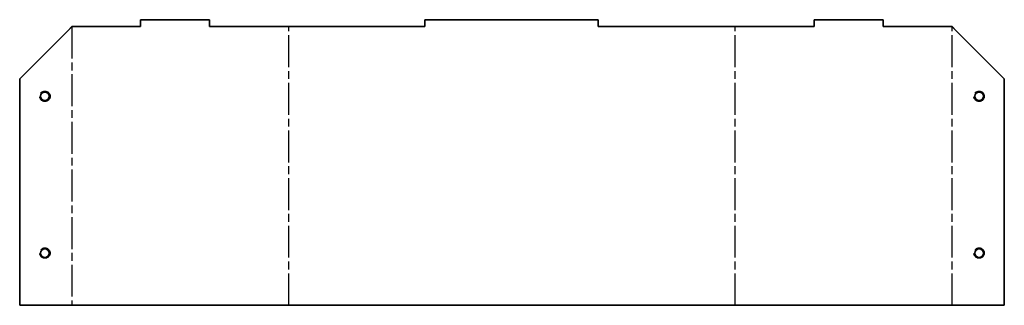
# Model space of a CAD drawing. Header units: millimetres. Extents: x 0 to 283, y 0 to 82.
import ezdxf

# ---------------------------------------------------------------- set-up
doc = ezdxf.new("R2010")
doc.units = ezdxf.units.MM
doc.linetypes.add('Chain', pattern=[13.68, 9.12, -1.14, 2.28, -1.14])
doc.linetypes.add('Dashed', pattern=[5.7, 4.56, -1.14])
for name, color, linetype, lineweight in [('Bend Centerline (ANSI)', 7, 'Chain', 25), ('Hidden Narrow (ANSI)', 7, 'Dashed', 25), ('Visible (ANSI)', 7, 'Continuous', 35)]:
    doc.layers.add(name, color=color, linetype=linetype, lineweight=lineweight)

# ---------------------------------------------------------------- blocks, each defined once
blk = doc.blocks.new('CDR-IN-V029-CFCT001_Chapas Chapas Casquete 2_CDR-IN-V029-CFCT001 (Desplegada)')
at = {"layer": 'Bend Centerline (ANSI)'}
for p, q in [((-126.38, 39), (-126.38, -41)), ((-64.1, -41), (-64.1, 39)), ((64.1, -41), (64.1, 39)), ((126.38, -41), (126.38, 39))]:
    blk.add_line(p, q, dxfattribs=at)
at = {"layer": 'Hidden Narrow (ANSI)'}
for centre in [(-134.13, 19), (134.13, 19), (-134.13, -26), (134.13, -26)]:
    blk.add_circle(centre, 1.5, dxfattribs=at)
at = {"layer": 'Visible (ANSI)'}
for p, q in [((-106.71, 41), (-86.91, 41)), ((-106.71, 39), (-106.71, 41)), ((-86.91, 39), (-86.91, 41)), ((-25.03, 41), (24.77, 41)), ((-25.03, 39), (-25.03, 41)), ((24.77, 39), (24.77, 41)), ((86.82, 41), (106.62, 41)), ((86.82, 39), (86.82, 41)), ((106.62, 39), (106.62, 41)), ((-126.88, 38.5), (-141.38, 24)), ((-126.38, 39), (-106.71, 39)), ((-86.91, 39), (-25.03, 39)), ((24.77, 39), (86.82, 39)), ((106.62, 39), (126.38, 39)), ((141.38, 24), (126.88, 38.5)), ((-141.38, 24), (-141.38, -41)), ((141.38, -41), (141.38, 24)), ((141.38, -41), (-141.38, -41))]:
    blk.add_line(p, q, dxfattribs=at)
for centre in [(-134.13, 19), (134.13, 19), (-134.13, -26), (134.13, -26)]:
    blk.add_circle(centre, 1.23, dxfattribs=at)
for points in [[(-126.38, 39), (-126.39, 38.99), (-126.4, 38.98), (-126.42, 38.96), (-126.43, 38.95), (-126.44, 38.94), (-126.45, 38.93), (-126.46, 38.92), (-126.48, 38.9), (-126.49, 38.89), (-126.5, 38.88), (-126.51, 38.87), (-126.52, 38.86), (-126.53, 38.84), (-126.55, 38.83), (-126.56, 38.82), (-126.57, 38.81), (-126.58, 38.8), (-126.59, 38.78), (-126.61, 38.77), (-126.62, 38.76), (-126.63, 38.75), (-126.64, 38.74), (-126.65, 38.72), (-126.67, 38.71), (-126.68, 38.7), (-126.69, 38.69), (-126.7, 38.68), (-126.71, 38.66), (-126.73, 38.65), (-126.74, 38.64), (-126.75, 38.63), (-126.76, 38.62), (-126.77, 38.61), (-126.79, 38.59), (-126.8, 38.58), (-126.81, 38.57), (-126.82, 38.56), (-126.83, 38.55), (-126.85, 38.53), (-126.86, 38.52), (-126.87, 38.51), (-126.88, 38.5)], [(126.88, 38.5), (126.87, 38.51), (126.86, 38.52), (126.85, 38.53), (126.83, 38.55), (126.82, 38.56), (126.81, 38.57), (126.8, 38.58), (126.79, 38.59), (126.77, 38.61), (126.76, 38.62), (126.75, 38.63), (126.74, 38.64), (126.73, 38.65), (126.71, 38.66), (126.7, 38.68), (126.69, 38.69), (126.68, 38.7), (126.67, 38.71), (126.65, 38.72), (126.64, 38.74), (126.63, 38.75), (126.62, 38.76), (126.61, 38.77), (126.59, 38.78), (126.58, 38.8), (126.57, 38.81), (126.56, 38.82), (126.55, 38.83), (126.53, 38.84), (126.52, 38.86), (126.51, 38.87), (126.5, 38.88), (126.49, 38.89), (126.48, 38.9), (126.46, 38.92), (126.45, 38.93), (126.44, 38.94), (126.43, 38.95), (126.42, 38.96), (126.4, 38.98), (126.39, 38.99), (126.38, 39)]]:
    blk.add_open_spline(points, degree=3, knots=[0, 0, 0, 0, 0.0061451, 0.0061451, 0.0061451, 0.0122908, 0.0122908, 0.0122908, 0.01843686, 0.01843686, 0.01843686, 0.02458304, 0.02458304, 0.02458304, 0.0307291, 0.0307291, 0.0307291, 0.0368748, 0.0368748, 0.0368748, 0.0430199, 0.0430199, 0.0430199, 0.04916501, 0.04916501, 0.04916501, 0.05531071, 0.05531071, 0.05531071, 0.06145677, 0.06145677, 0.06145677, 0.06760294, 0.06760294, 0.06760294, 0.073749, 0.073749, 0.073749, 0.0798947, 0.0798947, 0.0798947, 0.08603981, 0.08603981, 0.08603981, 0.08603981], dxfattribs=at)

msp = doc.modelspace()

# ---------------------------------------------------------------- block references
msp.add_blockref('CDR-IN-V029-CFCT001_Chapas Chapas Casquete 2_CDR-IN-V029-CFCT001 (Desplegada)', (141.38, 41))

doc.saveas('drawing.dxf')
